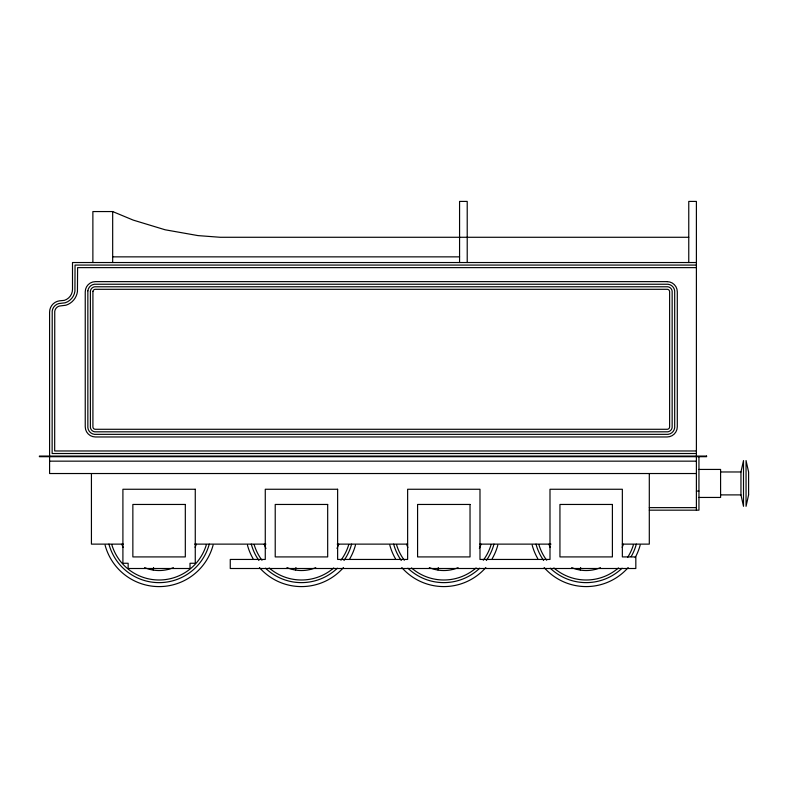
<?xml version="1.0" encoding="UTF-8"?>
<svg xmlns="http://www.w3.org/2000/svg" width="788" height="788" viewBox="0 0 788 788"><rect width="100%" height="100%" fill="white"/><g stroke="black" fill="none" stroke-linecap="round" stroke-linejoin="round"><path stroke-width="1.18" d="M153.217 569.891L153.571 567.508M295.579 569.891L295.933 567.508M437.941 569.891L438.295 567.508M580.303 569.891L580.658 567.508M740.956 471.973L743.508 460.566L743.508 506.31L740.956 494.894L740.956 471.973L720.587 471.973M195.069 547.365L196.389 544.203M336.998 548.418L338.741 544.203M479.36 548.418L481.104 544.203M622.156 547.365L623.466 544.203M173.399 567.655C164.416 571.527 153.561 571.497 144.598 567.587M315.761 567.655C306.778 571.527 295.924 571.497 286.96 567.587M458.114 567.655C449.14 571.527 438.276 571.497 429.322 567.587M600.476 567.655C591.502 571.527 580.638 571.497 571.684 567.587M688.761 237.277L220.197 237.277L198.015 235.602L165.155 229.791L133.221 220.108L112.674 211.558L92.876 211.558L92.876 262.532M112.674 256.858L459.571 256.858M696.395 262.532L72.506 262.532L72.506 289.265A11.633 11.633 0 0 1 64.389 300.356L59.553 300.819A11.456 11.456 0 0 0 49.585 312.186L49.585 473.529L696.395 473.529M696.395 265.073L75.047 265.073L74.919 291.255A14.184 14.184 0 0 1 65.158 302.789L58.736 303.577A8.904 8.904 0 0 0 52.215 311.024L52.136 453.514L696.395 453.514M696.395 267.625L77.598 267.625L77.441 291.609A16.735 16.735 0 0 1 65.936 305.222L59.395 306.049A6.353 6.353 0 0 0 54.746 311.358L54.677 450.972L696.395 450.972M49.585 461.157L696.395 461.157M698.946 469.431L720.587 469.431L720.587 497.445L698.946 497.445M696.395 491.072L698.946 491.072M720.587 494.894L740.956 494.894M649.302 507.63L696.395 507.63M649.302 510.171L698.946 510.171L698.946 456.695M123.381 544.124L91.428 544.124L91.428 473.529M194.646 544.124L265.92 544.124M337.185 544.124L407.632 544.124M479.725 544.124L550.999 544.124M622.264 544.124L649.302 544.124L649.302 473.529M548.891 544.242L550.221 547.463M406.529 544.242L407.859 547.463M264.167 544.242L265.94 548.527M121.805 544.242L123.135 547.463M696.395 510.171L696.395 201.413L688.761 201.413L688.761 262.532M467.215 262.532L467.215 201.413L459.571 201.413L459.571 262.532M112.674 211.558L112.674 262.532M636.33 544.124A51.929 51.929 0 0 1 631.149 556.653M622.087 568.197A51.929 51.929 0 0 1 550.251 568.197M543.621 560.465A51.929 51.929 0 0 1 536.007 544.124M633.483 544.567A49.309 49.309 0 0 1 627.662 557.333M618.472 567.941A49.309 49.309 0 0 1 553.865 567.941M546.695 560.238A49.309 49.309 0 0 1 538.854 544.567M640.161 545.158A55.899 55.899 0 0 1 635.177 557.589M628.184 567.557A55.899 55.899 0 0 1 544.153 567.557M537.761 558.633A55.899 55.899 0 0 1 532.176 545.158M493.968 544.124A51.929 51.929 0 0 1 486.354 560.465M479.725 568.197A51.929 51.929 0 0 1 407.889 568.197M401.259 560.465A51.929 51.929 0 0 1 393.645 544.124M491.121 544.567A49.309 49.309 0 0 1 483.28 560.238M476.11 567.941A49.309 49.309 0 0 1 411.503 567.941M404.333 560.238A49.309 49.309 0 0 1 396.492 544.567M497.809 545.158A55.899 55.899 0 0 1 492.224 558.633M485.822 567.557A55.899 55.899 0 0 1 401.791 567.557M395.399 558.633A55.899 55.899 0 0 1 389.814 545.158M209.253 544.124A51.929 51.929 0 0 1 108.921 544.124M206.397 544.567A49.309 49.309 0 0 1 111.768 544.567M213.085 545.158A55.899 55.899 0 0 1 105.09 545.158M351.606 544.124A51.929 51.929 0 0 1 343.992 560.465M337.363 568.197A51.929 51.929 0 0 1 265.526 568.197M258.897 560.465A51.929 51.929 0 0 1 251.283 544.124M348.759 544.567A49.309 49.309 0 0 1 340.928 560.238M333.748 567.941A49.309 49.309 0 0 1 269.141 567.941M261.971 560.238A49.309 49.309 0 0 1 254.13 544.567M355.447 545.158A55.899 55.899 0 0 1 349.862 558.633M343.469 567.557A55.899 55.899 0 0 1 259.429 567.557M253.037 558.633A55.899 55.899 0 0 1 247.452 545.158M87.852 290.811L87.852 427.776A7.634 7.634 0 0 0 94.422 434.346L668.106 434.346A7.634 7.634 0 0 0 674.686 427.776L674.686 290.811A7.634 7.634 0 0 0 668.106 284.241L94.422 284.241A7.634 7.634 0 0 0 87.852 290.811M90.384 291.146L90.384 427.441A5.083 5.083 0 0 0 94.757 431.814L667.771 431.814A5.083 5.083 0 0 0 672.154 427.441L672.154 291.146A5.083 5.083 0 0 0 667.771 286.773L94.757 286.773A5.083 5.083 0 0 0 90.384 291.146M92.915 291.481L92.915 427.106A2.531 2.531 0 0 0 95.092 429.283L667.446 429.283A2.531 2.531 0 0 0 669.623 427.106L669.623 291.481A2.531 2.531 0 0 0 667.446 289.304L95.092 289.304A2.531 2.531 0 0 0 92.915 291.481M748.6 494.894L746.049 506.31L746.049 460.566L748.6 471.973L748.6 494.894M667.111 281.631L95.427 281.631A10.185 10.185 0 0 0 85.242 291.816L85.242 426.781A10.185 10.185 0 0 0 95.427 436.966L667.111 436.966A10.185 10.185 0 0 0 677.296 426.781L677.296 291.816A10.185 10.185 0 0 0 667.111 281.631M706.58 456.065L39.4 456.065L39.4 456.695L706.58 456.695L706.58 456.065M195.266 489.259L122.908 489.259L122.908 563.262L128.148 563.262L128.148 568.503L190.016 568.503L190.016 563.262L195.266 563.262L195.266 489.259M337.628 489.259L265.27 489.259L265.27 559.441L230.263 559.441L230.263 568.503L635.827 568.503L635.827 556.919L622.353 556.919L622.353 489.259L549.994 489.259L549.994 559.441L479.99 559.441L479.99 489.259L407.632 489.259L407.632 559.441L337.628 559.441L337.628 489.259M185.318 504.458L132.857 504.458L132.857 556.919L185.318 556.919L185.318 504.458M327.68 504.458L275.219 504.458L275.219 556.919L327.68 556.919L327.68 504.458M470.032 504.458L417.581 504.458L417.581 556.919L470.032 556.919L470.032 504.458M612.394 504.458L559.943 504.458L559.943 556.919L612.394 556.919L612.394 504.458"/></g></svg>
